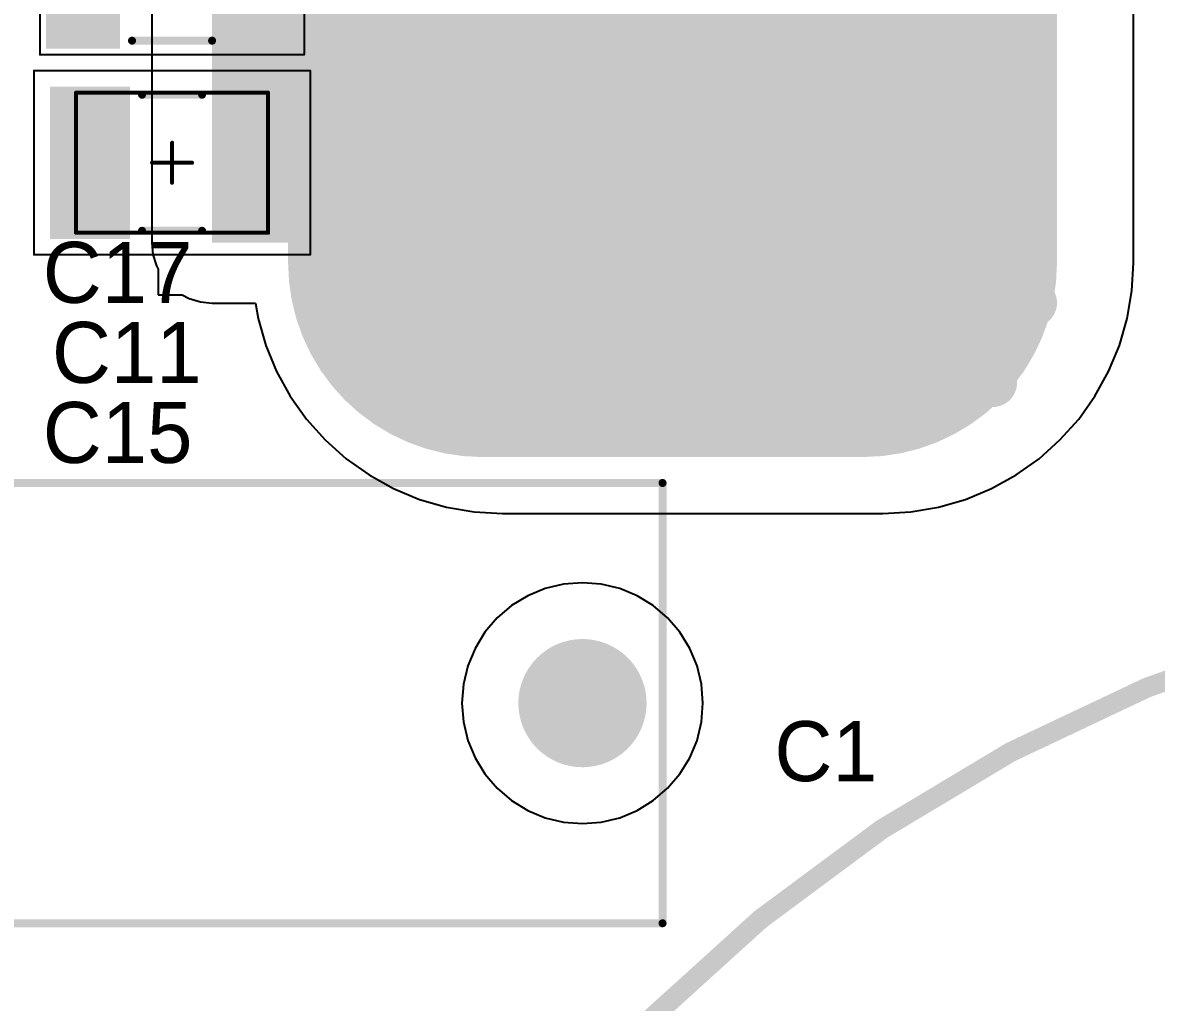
# Model space of a CAD drawing. Extents: x 69 to 227, y 90 to 377.
# Drawn here: x 145.27 to 173.58, y 261.02 to 285.5 of the extents above; entities that cross this region are included whole.
import ezdxf

# ---------------------------------------------------------------- set-up
doc = ezdxf.new("R2010")
doc.units = 0
doc.layers.get('0').update_dxf_attribs({"linetype": 'CONTINUOUS'})
for name, color, linetype in [('BOTTOMLAYER', 5, 'CONTINUOUS'), ('BOTTOMSOLDER', 6, 'CONTINUOUS'), ('MECHANICAL15', 56, 'CONTINUOUS'), ('MECHANICAL9', 56, 'CONTINUOUS'), ('MULTILAYER', 9, 'CONTINUOUS'), ('TOPLAYER', 1, 'CONTINUOUS'), ('TOPOVERLAY', 2, 'CONTINUOUS'), ('TOPPASTE', 8, 'CONTINUOUS'), ('TOPSOLDER', 216, 'CONTINUOUS')]:
    doc.layers.add(name, color=color, linetype=linetype)

# ---------------------------------------------------------------- blocks, each defined once
blk = doc.blocks.new('1812C_4')
at = {"layer": 'MECHANICAL15'}
for points, const_width in [([(-3.45, 2.3), (-3.45, -2.3)], 0.05), ([(3.45, 2.3), (-3.45, 2.3)], 0.05), ([(3.45, 2.3), (3.45, -2.3)], 0.05), ([(0, 0.5), (0, -0.5)], 0.1), ([(0.5, 0), (-0.5, 0)], 0.1), ([(3.45, -2.3), (-3.45, -2.3)], 0.05)]:
    blk.add_lwpolyline(points, dxfattribs=dict(at, const_width=const_width))
for points, const_width in [([(-3.463, 2.3, 1), (-3.438, 2.3, 1)], 0.025), ([(-3.463, 2.3, 1), (-3.438, 2.3, 1)], 0.025), ([(3.437, 2.3, 1), (3.462, 2.3, 1)], 0.025), ([(3.437, 2.3, 1), (3.462, 2.3, 1)], 0.025), ([(-0.025, 0.5, 1), (0.025, 0.5, 1)], 0.05), ([(-0.525, 0, 1), (-0.475, 0, 1)], 0.05), ([(0.475, 0, 1), (0.525, 0, 1)], 0.05), ([(-0.025, -0.5, 1), (0.025, -0.5, 1)], 0.05), ([(-3.463, -2.3, 1), (-3.438, -2.3, 1)], 0.025), ([(-3.463, -2.3, 1), (-3.438, -2.3, 1)], 0.025), ([(3.437, -2.3, 1), (3.462, -2.3, 1)], 0.025), ([(3.437, -2.3, 1), (3.462, -2.3, 1)], 0.025)]:
    blk.add_lwpolyline(points, format="xyb", close=True, dxfattribs=dict(at, const_width=const_width))
at = {"layer": 'MECHANICAL9', "const_width": 0.1}
for points in [[(-2.4, 1.75), (-2.4, -1.75)], [(2.4, 1.75), (-2.4, 1.75)], [(2.4, 1.75), (2.4, -1.75)], [(2.4, -1.75), (-2.4, -1.75)]]:
    blk.add_lwpolyline(points, dxfattribs=at)
at = {"layer": 'MECHANICAL9', "const_width": 0.05}
for points in [[(-2.425, 1.75, 1), (-2.375, 1.75, 1)], [(-2.425, 1.75, 1), (-2.375, 1.75, 1)], [(2.375, 1.75, 1), (2.425, 1.75, 1)], [(2.375, 1.75, 1), (2.425, 1.75, 1)], [(-2.425, -1.75, 1), (-2.375, -1.75, 1)], [(-2.425, -1.75, 1), (-2.375, -1.75, 1)], [(2.375, -1.75, 1), (2.425, -1.75, 1)], [(2.375, -1.75, 1), (2.425, -1.75, 1)]]:
    blk.add_lwpolyline(points, format="xyb", close=True, dxfattribs=at)
at = {"layer": 'TOPLAYER'}
for points in [[(-1.15, -1.8), (-1.15, 1.8), (-2.95, -1.8), (-2.95, 1.8)], [(2.95, -1.8), (2.95, 1.8), (1.15, -1.8), (1.15, 1.8)]]:
    blk.add_solid(points, dxfattribs=at)
at = {"layer": 'TOPOVERLAY', "const_width": 0.2}
for points in [[(0.75, 1.7), (-0.75, 1.7)], [(0.75, -1.7), (-0.75, -1.7)]]:
    blk.add_lwpolyline(points, dxfattribs=at)
at = {"layer": 'TOPOVERLAY', "const_width": 0.1}
for points in [[(-0.8, 1.7, 1), (-0.7, 1.7, 1)], [(0.7, 1.7, 1), (0.8, 1.7, 1)], [(-0.8, -1.7, 1), (-0.7, -1.7, 1)], [(0.7, -1.7, 1), (0.8, -1.7, 1)]]:
    blk.add_lwpolyline(points, format="xyb", close=True, dxfattribs=at)
at = {"layer": 'TOPPASTE'}
for points in [[(-1.15, -1.8), (-1.15, 1.8), (-2.95, -1.8), (-2.95, 1.8)], [(2.95, -1.8), (2.95, 1.8), (1.15, -1.8), (1.15, 1.8)]]:
    blk.add_solid(points, dxfattribs=at)
at = {"layer": 'TOPSOLDER'}
for points in [[(-1.048, -1.902), (-1.048, 1.902), (-3.052, -1.902), (-3.052, 1.902)], [(3.052, -1.902), (3.052, 1.902), (1.048, -1.902), (1.048, 1.902)]]:
    blk.add_solid(points, dxfattribs=at)
blk = doc.blocks.new('1825C_6')
at = {"layer": 'MECHANICAL15'}
for points, const_width in [([(3.3, 3.8), (-3.3, 3.8)], 0.05), ([(-3.3, 3.8), (-3.3, -3.8)], 0.05), ([(3.3, 3.8), (3.3, -3.8)], 0.05), ([(0, 0.5), (0, -0.5)], 0.1), ([(0.5, 0), (-0.5, 0)], 0.1), ([(3.3, -3.8), (-3.3, -3.8)], 0.05)]:
    blk.add_lwpolyline(points, dxfattribs=dict(at, const_width=const_width))
for points, const_width in [([(-3.312, 3.8, 1), (-3.287, 3.8, 1)], 0.025), ([(-3.312, 3.8, 1), (-3.287, 3.8, 1)], 0.025), ([(3.288, 3.8, 1), (3.313, 3.8, 1)], 0.025), ([(3.288, 3.8, 1), (3.313, 3.8, 1)], 0.025), ([(-0.025, 0.5, 1), (0.025, 0.5, 1)], 0.05), ([(-0.525, 0, 1), (-0.475, 0, 1)], 0.05), ([(0.475, 0, 1), (0.525, 0, 1)], 0.05), ([(-0.025, -0.5, 1), (0.025, -0.5, 1)], 0.05), ([(-3.312, -3.8, 1), (-3.287, -3.8, 1)], 0.025), ([(-3.312, -3.8, 1), (-3.287, -3.8, 1)], 0.025), ([(3.288, -3.8, 1), (3.313, -3.8, 1)], 0.025), ([(3.288, -3.8, 1), (3.313, -3.8, 1)], 0.025)]:
    blk.add_lwpolyline(points, format="xyb", close=True, dxfattribs=dict(at, const_width=const_width))
at = {"layer": 'TOPLAYER'}
for points in [[(-1.4, -3.55), (-1.4, 3.55), (-3.05, -3.55), (-3.05, 3.55)], [(3.05, -3.55), (3.05, 3.55), (1.4, -3.55), (1.4, 3.55)]]:
    blk.add_solid(points, dxfattribs=at)
at = {"layer": 'TOPOVERLAY', "const_width": 0.2}
for points in [[(1, 3.45), (-1, 3.45)], [(1, -3.45), (-1, -3.45)]]:
    blk.add_lwpolyline(points, dxfattribs=at)
at = {"layer": 'TOPOVERLAY', "const_width": 0.1}
for points in [[(-1.05, 3.45, 1), (-0.95, 3.45, 1)], [(0.95, 3.45, 1), (1.05, 3.45, 1)], [(-1.05, -3.45, 1), (-0.95, -3.45, 1)], [(0.95, -3.45, 1), (1.05, -3.45, 1)]]:
    blk.add_lwpolyline(points, format="xyb", close=True, dxfattribs=at)
at = {"layer": 'TOPPASTE'}
for points in [[(-1.4, -3.55), (-1.4, 3.55), (-3.05, -3.55), (-3.05, 3.55)], [(3.05, -3.55), (3.05, 3.55), (1.4, -3.55), (1.4, 3.55)]]:
    blk.add_solid(points, dxfattribs=at)
at = {"layer": 'TOPSOLDER'}
for points in [[(-1.298, -3.652), (-1.298, 3.652), (-3.152, -3.652), (-3.152, 3.652)], [(3.152, -3.652), (3.152, 3.652), (1.298, -3.652), (1.298, 3.652)]]:
    blk.add_solid(points, dxfattribs=at)
blk = doc.blocks.new('B32653A0224_11')
at = {"layer": 'BOTTOMLAYER', "const_width": 1.5}
for points in [[(-12, 0, 1), (-10.5, 0, 1)], [(10.5, 0, 1), (12, 0, 1)]]:
    blk.add_lwpolyline(points, format="xyb", close=True, dxfattribs=at)
at = {"layer": 'BOTTOMSOLDER', "const_width": 1.602}
for points in [[(-12.051, 0, 1), (-10.449, 0, 1)], [(10.449, 0, 1), (12.051, 0, 1)]]:
    blk.add_lwpolyline(points, format="xyb", close=True, dxfattribs=at)
at = {"layer": 'MULTILAYER', "const_width": 1.5}
for points in [[(-12, 0, 1), (-10.5, 0, 1)], [(10.5, 0, 1), (12, 0, 1)]]:
    blk.add_lwpolyline(points, format="xyb", close=True, dxfattribs=at)
at = {"layer": 'TOPLAYER', "const_width": 1.5}
for points in [[(-12, 0, 1), (-10.5, 0, 1)], [(10.5, 0, 1), (12, 0, 1)]]:
    blk.add_lwpolyline(points, format="xyb", close=True, dxfattribs=at)
at = {"layer": 'TOPOVERLAY', "const_width": 0.2}
for points in [[(-13.25, 5.5), (-13.25, -5.5)], [(13.25, 5.5), (-13.25, 5.5)], [(13.25, 5.5), (13.25, -5.5)], [(13.25, -5.5), (-13.25, -5.5)]]:
    blk.add_lwpolyline(points, dxfattribs=at)
at = {"layer": 'TOPOVERLAY', "const_width": 0.1}
for points in [[(-13.3, 5.5, 1), (-13.2, 5.5, 1)], [(-13.3, 5.5, 1), (-13.2, 5.5, 1)], [(13.2, 5.5, 1), (13.3, 5.5, 1)], [(13.2, 5.5, 1), (13.3, 5.5, 1)], [(-13.3, -5.5, 1), (-13.2, -5.5, 1)], [(-13.3, -5.5, 1), (-13.2, -5.5, 1)], [(13.2, -5.5, 1), (13.3, -5.5, 1)], [(13.2, -5.5, 1), (13.3, -5.5, 1)]]:
    blk.add_lwpolyline(points, format="xyb", close=True, dxfattribs=at)
at = {"layer": 'TOPSOLDER', "const_width": 1.602}
for points in [[(-12.051, 0, 1), (-10.449, 0, 1)], [(10.449, 0, 1), (12.051, 0, 1)]]:
    blk.add_lwpolyline(points, format="xyb", close=True, dxfattribs=at)
blk = doc.blocks.new('PEH200YV447BMB2_19')
at = {"layer": 'TOPOVERLAY', "const_width": 0.5}
blk.add_lwpolyline([(38.3, 0, 1), (-38.3, 0, 1)], format="xyb", close=True, dxfattribs=at)
blk = doc.blocks.new('PEH200YV447BMB2_20')
at = {"layer": 'TOPOVERLAY', "const_width": 0.5}
blk.add_lwpolyline([(38.3, 0, 1), (-38.3, 0, 1)], format="xyb", close=True, dxfattribs=at)
blk = doc.blocks.new('CM300_SKM200_DUAL_FOOTPRI0')
at = {"layer": 'BOTTOMLAYER'}
for points, const_width in [([(18.25, -4, 1), (18.75, -4, 1)], 0.5), ([(20.25, -4, 1), (20.75, -4, 1)], 0.5), ([(22.25, -4, 1), (22.75, -4, 1)], 0.5), ([(24.25, -4, 1), (24.75, -4, 1)], 0.5), ([(26.25, -4, 1), (26.75, -4, 1)], 0.5), ([(28.25, -4, 1), (28.75, -4, 1)], 0.5), ([(30.25, -4, 1), (30.75, -4, 1)], 0.5), ([(32.25, -4, 1), (32.75, -4, 1)], 0.5), ([(34.25, -4, 1), (34.75, -4, 1)], 0.5), ([(19.375, -9, 1), (24.125, -9, 1)], 4.75), ([(28.875, -9, 1), (33.625, -9, 1)], 4.75), ([(19.25, -6, 1), (19.75, -6, 1)], 0.5), ([(21.25, -6, 1), (21.75, -6, 1)], 0.5), ([(23.25, -6, 1), (23.75, -6, 1)], 0.5), ([(25.25, -6, 1), (25.75, -6, 1)], 0.5), ([(27.25, -6, 1), (27.75, -6, 1)], 0.5), ([(29.25, -6, 1), (29.75, -6, 1)], 0.5), ([(31.25, -6, 1), (31.75, -6, 1)], 0.5), ([(33.25, -6, 1), (33.75, -6, 1)], 0.5), ([(35.25, -6, 1), (35.75, -6, 1)], 0.5), ([(18.25, -8, 1), (18.75, -8, 1)], 0.5), ([(20.25, -8, 1), (20.75, -8, 1)], 0.5), ([(22.25, -8, 1), (22.75, -8, 1)], 0.5), ([(24.25, -8, 1), (24.75, -8, 1)], 0.5), ([(26.25, -8, 1), (26.75, -8, 1)], 0.5), ([(28.25, -8, 1), (28.75, -8, 1)], 0.5), ([(30.25, -8, 1), (30.75, -8, 1)], 0.5), ([(32.25, -8, 1), (32.75, -8, 1)], 0.5), ([(34.25, -8, 1), (34.75, -8, 1)], 0.5), ([(19.25, -10, 1), (19.75, -10, 1)], 0.5), ([(21.25, -10, 1), (21.75, -10, 1)], 0.5), ([(23.25, -10, 1), (23.75, -10, 1)], 0.5), ([(25.25, -10, 1), (25.75, -10, 1)], 0.5), ([(27.25, -10, 1), (27.75, -10, 1)], 0.5), ([(29.25, -10, 1), (29.75, -10, 1)], 0.5), ([(31.25, -10, 1), (31.75, -10, 1)], 0.5), ([(33.25, -10, 1), (33.75, -10, 1)], 0.5), ([(35.25, -10, 1), (35.75, -10, 1)], 0.5), ([(20.25, -12, 1), (20.75, -12, 1)], 0.5), ([(22.25, -12, 1), (22.75, -12, 1)], 0.5), ([(24.25, -12, 1), (24.75, -12, 1)], 0.5), ([(26.25, -12, 1), (26.75, -12, 1)], 0.5), ([(28.25, -12, 1), (28.75, -12, 1)], 0.5), ([(30.25, -12, 1), (30.75, -12, 1)], 0.5), ([(32.25, -12, 1), (32.75, -12, 1)], 0.5), ([(34.25, -12, 1), (34.75, -12, 1)], 0.5)]:
    blk.add_lwpolyline(points, format="xyb", close=True, dxfattribs=dict(at, const_width=const_width))
for points in [[(31.25, 13.75), (21.75, 13.75), (31.25, -13.75), (21.75, -13.75)], [(36, 9), (17, 9), (36, -9), (17, -9)]]:
    blk.add_solid(points, dxfattribs=at)
at = {"layer": 'BOTTOMSOLDER'}
for points, const_width in [([(18.199, -4, 1), (18.801, -4, 1)], 0.602), ([(20.199, -4, 1), (20.801, -4, 1)], 0.602), ([(22.199, -4, 1), (22.801, -4, 1)], 0.602), ([(24.199, -4, 1), (24.801, -4, 1)], 0.602), ([(26.199, -4, 1), (26.801, -4, 1)], 0.602), ([(28.199, -4, 1), (28.801, -4, 1)], 0.602), ([(30.199, -4, 1), (30.801, -4, 1)], 0.602), ([(32.199, -4, 1), (32.801, -4, 1)], 0.602), ([(34.199, -4, 1), (34.801, -4, 1)], 0.602), ([(19.324, -9, 1), (24.176, -9, 1)], 4.852), ([(28.824, -9, 1), (33.676, -9, 1)], 4.852), ([(19.199, -6, 1), (19.801, -6, 1)], 0.602), ([(21.199, -6, 1), (21.801, -6, 1)], 0.602), ([(23.199, -6, 1), (23.801, -6, 1)], 0.602), ([(25.199, -6, 1), (25.801, -6, 1)], 0.602), ([(27.199, -6, 1), (27.801, -6, 1)], 0.602), ([(29.199, -6, 1), (29.801, -6, 1)], 0.602), ([(31.199, -6, 1), (31.801, -6, 1)], 0.602), ([(33.199, -6, 1), (33.801, -6, 1)], 0.602), ([(35.199, -6, 1), (35.801, -6, 1)], 0.602), ([(18.199, -8, 1), (18.801, -8, 1)], 0.602), ([(20.199, -8, 1), (20.801, -8, 1)], 0.602), ([(22.199, -8, 1), (22.801, -8, 1)], 0.602), ([(24.199, -8, 1), (24.801, -8, 1)], 0.602), ([(26.199, -8, 1), (26.801, -8, 1)], 0.602), ([(28.199, -8, 1), (28.801, -8, 1)], 0.602), ([(30.199, -8, 1), (30.801, -8, 1)], 0.602), ([(32.199, -8, 1), (32.801, -8, 1)], 0.602), ([(34.199, -8, 1), (34.801, -8, 1)], 0.602), ([(19.199, -10, 1), (19.801, -10, 1)], 0.602), ([(21.199, -10, 1), (21.801, -10, 1)], 0.602), ([(23.199, -10, 1), (23.801, -10, 1)], 0.602), ([(25.199, -10, 1), (25.801, -10, 1)], 0.602), ([(27.199, -10, 1), (27.801, -10, 1)], 0.602), ([(29.199, -10, 1), (29.801, -10, 1)], 0.602), ([(31.199, -10, 1), (31.801, -10, 1)], 0.602), ([(33.199, -10, 1), (33.801, -10, 1)], 0.602), ([(35.199, -10, 1), (35.801, -10, 1)], 0.602), ([(20.199, -12, 1), (20.801, -12, 1)], 0.602), ([(22.199, -12, 1), (22.801, -12, 1)], 0.602), ([(24.199, -12, 1), (24.801, -12, 1)], 0.602), ([(26.199, -12, 1), (26.801, -12, 1)], 0.602), ([(28.199, -12, 1), (28.801, -12, 1)], 0.602), ([(30.199, -12, 1), (30.801, -12, 1)], 0.602), ([(32.199, -12, 1), (32.801, -12, 1)], 0.602), ([(34.199, -12, 1), (34.801, -12, 1)], 0.602)]:
    blk.add_lwpolyline(points, format="xyb", close=True, dxfattribs=dict(at, const_width=const_width))
for points in [[(31.25, 13.852), (21.75, 13.852), (31.25, -13.852), (21.75, -13.852)], [(36.102, 9), (16.898, 9), (36.102, -9), (16.898, -9)]]:
    blk.add_solid(points, dxfattribs=at)
at = {"layer": 'MULTILAYER'}
for points, const_width in [([(18.25, -4, 1), (18.75, -4, 1)], 0.5), ([(20.25, -4, 1), (20.75, -4, 1)], 0.5), ([(22.25, -4, 1), (22.75, -4, 1)], 0.5), ([(24.25, -4, 1), (24.75, -4, 1)], 0.5), ([(26.25, -4, 1), (26.75, -4, 1)], 0.5), ([(28.25, -4, 1), (28.75, -4, 1)], 0.5), ([(30.25, -4, 1), (30.75, -4, 1)], 0.5), ([(32.25, -4, 1), (32.75, -4, 1)], 0.5), ([(34.25, -4, 1), (34.75, -4, 1)], 0.5), ([(19.375, -9, 1), (24.125, -9, 1)], 4.75), ([(28.875, -9, 1), (33.625, -9, 1)], 4.75), ([(19.25, -6, 1), (19.75, -6, 1)], 0.5), ([(21.25, -6, 1), (21.75, -6, 1)], 0.5), ([(23.25, -6, 1), (23.75, -6, 1)], 0.5), ([(25.25, -6, 1), (25.75, -6, 1)], 0.5), ([(27.25, -6, 1), (27.75, -6, 1)], 0.5), ([(29.25, -6, 1), (29.75, -6, 1)], 0.5), ([(31.25, -6, 1), (31.75, -6, 1)], 0.5), ([(33.25, -6, 1), (33.75, -6, 1)], 0.5), ([(35.25, -6, 1), (35.75, -6, 1)], 0.5), ([(18.25, -8, 1), (18.75, -8, 1)], 0.5), ([(20.25, -8, 1), (20.75, -8, 1)], 0.5), ([(22.25, -8, 1), (22.75, -8, 1)], 0.5), ([(24.25, -8, 1), (24.75, -8, 1)], 0.5), ([(26.25, -8, 1), (26.75, -8, 1)], 0.5), ([(28.25, -8, 1), (28.75, -8, 1)], 0.5), ([(30.25, -8, 1), (30.75, -8, 1)], 0.5), ([(32.25, -8, 1), (32.75, -8, 1)], 0.5), ([(34.25, -8, 1), (34.75, -8, 1)], 0.5), ([(19.25, -10, 1), (19.75, -10, 1)], 0.5), ([(21.25, -10, 1), (21.75, -10, 1)], 0.5), ([(23.25, -10, 1), (23.75, -10, 1)], 0.5), ([(25.25, -10, 1), (25.75, -10, 1)], 0.5), ([(27.25, -10, 1), (27.75, -10, 1)], 0.5), ([(29.25, -10, 1), (29.75, -10, 1)], 0.5), ([(31.25, -10, 1), (31.75, -10, 1)], 0.5), ([(33.25, -10, 1), (33.75, -10, 1)], 0.5), ([(35.25, -10, 1), (35.75, -10, 1)], 0.5), ([(20.25, -12, 1), (20.75, -12, 1)], 0.5), ([(22.25, -12, 1), (22.75, -12, 1)], 0.5), ([(24.25, -12, 1), (24.75, -12, 1)], 0.5), ([(26.25, -12, 1), (26.75, -12, 1)], 0.5), ([(28.25, -12, 1), (28.75, -12, 1)], 0.5), ([(30.25, -12, 1), (30.75, -12, 1)], 0.5), ([(32.25, -12, 1), (32.75, -12, 1)], 0.5), ([(34.25, -12, 1), (34.75, -12, 1)], 0.5)]:
    blk.add_lwpolyline(points, format="xyb", close=True, dxfattribs=dict(at, const_width=const_width))
for points in [[(31.25, 13.75), (21.75, 13.75), (31.25, -13.75), (21.75, -13.75)], [(36, 9), (17, 9), (36, -9), (17, -9)]]:
    blk.add_solid(points, dxfattribs=at)
at = {"layer": 'TOPLAYER'}
for points, const_width in [([(18.25, -4, 1), (18.75, -4, 1)], 0.5), ([(20.25, -4, 1), (20.75, -4, 1)], 0.5), ([(22.25, -4, 1), (22.75, -4, 1)], 0.5), ([(24.25, -4, 1), (24.75, -4, 1)], 0.5), ([(26.25, -4, 1), (26.75, -4, 1)], 0.5), ([(28.25, -4, 1), (28.75, -4, 1)], 0.5), ([(30.25, -4, 1), (30.75, -4, 1)], 0.5), ([(32.25, -4, 1), (32.75, -4, 1)], 0.5), ([(34.25, -4, 1), (34.75, -4, 1)], 0.5), ([(19.375, -9, 1), (24.125, -9, 1)], 4.75), ([(28.875, -9, 1), (33.625, -9, 1)], 4.75), ([(19.25, -6, 1), (19.75, -6, 1)], 0.5), ([(21.25, -6, 1), (21.75, -6, 1)], 0.5), ([(23.25, -6, 1), (23.75, -6, 1)], 0.5), ([(25.25, -6, 1), (25.75, -6, 1)], 0.5), ([(27.25, -6, 1), (27.75, -6, 1)], 0.5), ([(29.25, -6, 1), (29.75, -6, 1)], 0.5), ([(31.25, -6, 1), (31.75, -6, 1)], 0.5), ([(33.25, -6, 1), (33.75, -6, 1)], 0.5), ([(35.25, -6, 1), (35.75, -6, 1)], 0.5), ([(18.25, -8, 1), (18.75, -8, 1)], 0.5), ([(20.25, -8, 1), (20.75, -8, 1)], 0.5), ([(22.25, -8, 1), (22.75, -8, 1)], 0.5), ([(24.25, -8, 1), (24.75, -8, 1)], 0.5), ([(26.25, -8, 1), (26.75, -8, 1)], 0.5), ([(28.25, -8, 1), (28.75, -8, 1)], 0.5), ([(30.25, -8, 1), (30.75, -8, 1)], 0.5), ([(32.25, -8, 1), (32.75, -8, 1)], 0.5), ([(34.25, -8, 1), (34.75, -8, 1)], 0.5), ([(19.25, -10, 1), (19.75, -10, 1)], 0.5), ([(21.25, -10, 1), (21.75, -10, 1)], 0.5), ([(23.25, -10, 1), (23.75, -10, 1)], 0.5), ([(25.25, -10, 1), (25.75, -10, 1)], 0.5), ([(27.25, -10, 1), (27.75, -10, 1)], 0.5), ([(29.25, -10, 1), (29.75, -10, 1)], 0.5), ([(31.25, -10, 1), (31.75, -10, 1)], 0.5), ([(33.25, -10, 1), (33.75, -10, 1)], 0.5), ([(35.25, -10, 1), (35.75, -10, 1)], 0.5), ([(20.25, -12, 1), (20.75, -12, 1)], 0.5), ([(22.25, -12, 1), (22.75, -12, 1)], 0.5), ([(24.25, -12, 1), (24.75, -12, 1)], 0.5), ([(26.25, -12, 1), (26.75, -12, 1)], 0.5), ([(28.25, -12, 1), (28.75, -12, 1)], 0.5), ([(30.25, -12, 1), (30.75, -12, 1)], 0.5), ([(32.25, -12, 1), (32.75, -12, 1)], 0.5), ([(34.25, -12, 1), (34.75, -12, 1)], 0.5)]:
    blk.add_lwpolyline(points, format="xyb", close=True, dxfattribs=dict(at, const_width=const_width))
for points in [[(31.25, 13.75), (21.75, 13.75), (31.25, -13.75), (21.75, -13.75)], [(36, 9), (17, 9), (36, -9), (17, -9)]]:
    blk.add_solid(points, dxfattribs=at)
at = {"layer": 'TOPSOLDER'}
for points, const_width in [([(18.199, -4, 1), (18.801, -4, 1)], 0.602), ([(20.199, -4, 1), (20.801, -4, 1)], 0.602), ([(22.199, -4, 1), (22.801, -4, 1)], 0.602), ([(24.199, -4, 1), (24.801, -4, 1)], 0.602), ([(26.199, -4, 1), (26.801, -4, 1)], 0.602), ([(28.199, -4, 1), (28.801, -4, 1)], 0.602), ([(30.199, -4, 1), (30.801, -4, 1)], 0.602), ([(32.199, -4, 1), (32.801, -4, 1)], 0.602), ([(34.199, -4, 1), (34.801, -4, 1)], 0.602), ([(19.324, -9, 1), (24.176, -9, 1)], 4.852), ([(28.824, -9, 1), (33.676, -9, 1)], 4.852), ([(19.199, -6, 1), (19.801, -6, 1)], 0.602), ([(21.199, -6, 1), (21.801, -6, 1)], 0.602), ([(23.199, -6, 1), (23.801, -6, 1)], 0.602), ([(25.199, -6, 1), (25.801, -6, 1)], 0.602), ([(27.199, -6, 1), (27.801, -6, 1)], 0.602), ([(29.199, -6, 1), (29.801, -6, 1)], 0.602), ([(31.199, -6, 1), (31.801, -6, 1)], 0.602), ([(33.199, -6, 1), (33.801, -6, 1)], 0.602), ([(35.199, -6, 1), (35.801, -6, 1)], 0.602), ([(18.199, -8, 1), (18.801, -8, 1)], 0.602), ([(20.199, -8, 1), (20.801, -8, 1)], 0.602), ([(22.199, -8, 1), (22.801, -8, 1)], 0.602), ([(24.199, -8, 1), (24.801, -8, 1)], 0.602), ([(26.199, -8, 1), (26.801, -8, 1)], 0.602), ([(28.199, -8, 1), (28.801, -8, 1)], 0.602), ([(30.199, -8, 1), (30.801, -8, 1)], 0.602), ([(32.199, -8, 1), (32.801, -8, 1)], 0.602), ([(34.199, -8, 1), (34.801, -8, 1)], 0.602), ([(19.199, -10, 1), (19.801, -10, 1)], 0.602), ([(21.199, -10, 1), (21.801, -10, 1)], 0.602), ([(23.199, -10, 1), (23.801, -10, 1)], 0.602), ([(25.199, -10, 1), (25.801, -10, 1)], 0.602), ([(27.199, -10, 1), (27.801, -10, 1)], 0.602), ([(29.199, -10, 1), (29.801, -10, 1)], 0.602), ([(31.199, -10, 1), (31.801, -10, 1)], 0.602), ([(33.199, -10, 1), (33.801, -10, 1)], 0.602), ([(35.199, -10, 1), (35.801, -10, 1)], 0.602), ([(20.199, -12, 1), (20.801, -12, 1)], 0.602), ([(22.199, -12, 1), (22.801, -12, 1)], 0.602), ([(24.199, -12, 1), (24.801, -12, 1)], 0.602), ([(26.199, -12, 1), (26.801, -12, 1)], 0.602), ([(28.199, -12, 1), (28.801, -12, 1)], 0.602), ([(30.199, -12, 1), (30.801, -12, 1)], 0.602), ([(32.199, -12, 1), (32.801, -12, 1)], 0.602), ([(34.199, -12, 1), (34.801, -12, 1)], 0.602)]:
    blk.add_lwpolyline(points, format="xyb", close=True, dxfattribs=dict(at, const_width=const_width))
for points in [[(31.25, 13.852), (21.75, 13.852), (31.25, -13.852), (21.75, -13.852)], [(36.102, 9), (16.898, 9), (36.102, -9), (16.898, -9)]]:
    blk.add_solid(points, dxfattribs=at)

msp = doc.modelspace()

# ---------------------------------------------------------------- linework, layer by layer
at = {"layer": 'TOPLAYER'}
for p, q in [((173.01, 279.5), (173.01, 297.5)), ((148.493, 297), (148.493, 280)), ((148.493, 280), (148.522, 279.706)), ((148.522, 279.706), (148.607, 279.423)), ((172.97, 278.799), (173.01, 279.5)), ((148.607, 279.423), (148.65, 279.344)), ((148.65, 279.344), (148.65, 278.7)), ((148.65, 278.7), (149.25, 278.7)), ((149.25, 278.7), (149.423, 278.607)), ((172.853, 278.107), (172.97, 278.799)), ((149.423, 278.607), (149.706, 278.522)), ((149.706, 278.522), (150, 278.493)), ((150, 278.493), (151.082, 278.493)), ((151.082, 278.493), (151.147, 278.107)), ((151.147, 278.107), (151.341, 277.433)), ((172.659, 277.433), (172.853, 278.107)), ((151.341, 277.433), (151.61, 276.784)), ((172.39, 276.784), (172.659, 277.433)), ((151.61, 276.784), (151.95, 276.17)), ((172.05, 276.17), (172.39, 276.784)), ((151.95, 276.17), (152.356, 275.597)), ((171.644, 275.597), (172.05, 276.17)), ((152.356, 275.597), (152.824, 275.074)), ((171.176, 275.074), (171.644, 275.597)), ((152.824, 275.074), (153.347, 274.606)), ((170.653, 274.606), (171.176, 275.074)), ((153.347, 274.606), (153.92, 274.2)), ((170.08, 274.2), (170.653, 274.606)), ((153.92, 274.2), (154.534, 273.86)), ((169.466, 273.86), (170.08, 274.2)), ((154.534, 273.86), (155.183, 273.591)), ((168.817, 273.591), (169.466, 273.86)), ((155.183, 273.591), (155.857, 273.397)), ((168.143, 273.397), (168.817, 273.591)), ((155.857, 273.397), (156.549, 273.28)), ((156.549, 273.28), (157.25, 273.24)), ((157.25, 273.24), (166.75, 273.24)), ((166.75, 273.24), (167.451, 273.28)), ((167.451, 273.28), (168.143, 273.397)), ((158.32, 271.362), (157.884, 271.181)), ((158.779, 271.472), (158.32, 271.362)), ((159.25, 271.509), (158.779, 271.472)), ((159.721, 271.472), (159.25, 271.509)), ((160.18, 271.362), (159.721, 271.472)), ((160.616, 271.181), (160.18, 271.362)), ((157.884, 271.181), (157.481, 270.935)), ((161.019, 270.935), (160.616, 271.181)), ((157.481, 270.935), (157.122, 270.628)), ((161.378, 270.628), (161.019, 270.935)), ((157.122, 270.628), (156.815, 270.269)), ((161.685, 270.269), (161.378, 270.628)), ((156.815, 270.269), (156.569, 269.866)), ((161.931, 269.866), (161.685, 270.269)), ((156.569, 269.866), (156.388, 269.43)), ((162.112, 269.43), (161.931, 269.866)), ((156.388, 269.43), (156.278, 268.971)), ((162.222, 268.971), (162.112, 269.43)), ((156.278, 268.971), (156.241, 268.5)), ((162.259, 268.5), (162.222, 268.971)), ((156.241, 268.5), (156.278, 268.029)), ((162.222, 268.029), (162.259, 268.5)), ((156.278, 268.029), (156.388, 267.57)), ((162.112, 267.57), (162.222, 268.029)), ((156.388, 267.57), (156.569, 267.134)), ((161.931, 267.134), (162.112, 267.57)), ((156.569, 267.134), (156.815, 266.731)), ((161.685, 266.731), (161.931, 267.134)), ((156.815, 266.731), (157.122, 266.372)), ((161.378, 266.372), (161.685, 266.731)), ((157.122, 266.372), (157.481, 266.065)), ((161.019, 266.065), (161.378, 266.372)), ((157.481, 266.065), (157.884, 265.819)), ((160.616, 265.819), (161.019, 266.065)), ((157.884, 265.819), (158.32, 265.638)), ((158.32, 265.638), (158.779, 265.528)), ((159.721, 265.528), (160.18, 265.638)), ((160.18, 265.638), (160.616, 265.819)), ((158.779, 265.528), (159.25, 265.491)), ((159.25, 265.491), (159.721, 265.528))]:
    msp.add_line(p, q, dxfattribs=at)
msp.add_solid([(150, 280), (153, 280), (150, 297), (153, 297)], dxfattribs=at)

# ---------------------------------------------------------------- block references
for name, p, rotation in [('CM300_SKM200_DUAL_FOOTPRI0', (135, 288.5), 360), ('1825C_6', (149, 288.5), 180), ('1812C_4', (149, 282), 180), ('B32653A0224_11', (148, 268.5), 180), ('PEH200YV447BMB2_19', (108, 233.5), 180), ('PEH200YV447BMB2_20', (188, 233.5), 180)]:
    msp.add_blockref(name, p, dxfattribs=dict(rotation=rotation))

# ---------------------------------------------------------------- texts
at = {"layer": 'TOPOVERLAY'}
for s, height, p in [('C17', 1.524, (145.771, 278.5)), ('C11', 1.524, (146, 276.5)), ('C15', 1.524, (145.771, 274.5)), ('C1', 1.5, (164.046, 266.55))]:
    msp.add_text(s, height=height, dxfattribs=at).set_placement(p)

doc.saveas('drawing.dxf')
